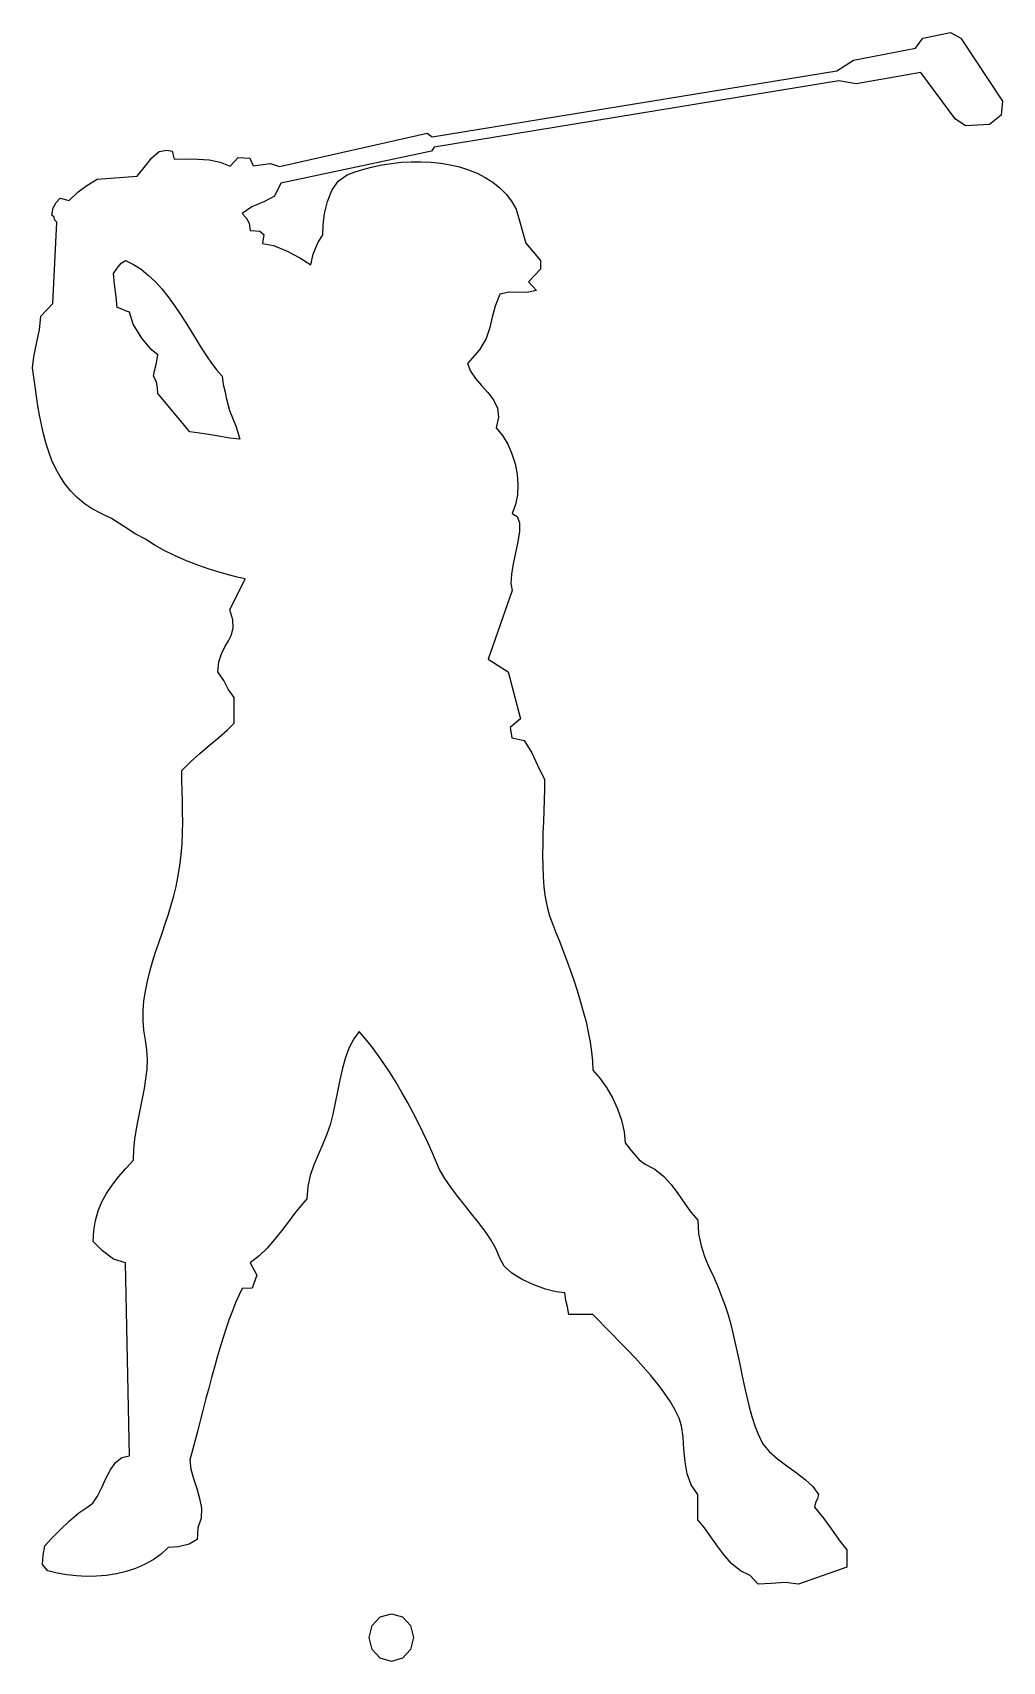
# Model space of a CAD drawing. Extents: x 754 to 873, y -31 to 169.
import ezdxf

# ---------------------------------------------------------------- set-up
doc = ezdxf.new("R2010")
doc.units = 0
doc.header["$MEASUREMENT"] = 0
doc.layers.add('LAYER_1', color=7, linetype='CONTINUOUS')

msp = doc.modelspace()

# ---------------------------------------------------------------- linework, layer by layer
at = {"layer": 'LAYER_1', "linetype": 'CONTINUOUS'}
for points in [[(780.35, 153.76), (780.73, 152.85), (782.86, 153.12), (783.97, 152.77), (802.13, 156.84), (802.72, 156.4), (852.45, 164.52), (854.48, 165.82), (862.08, 167.31), (863.01, 168.53), (866.4, 169.21), (867.66, 168.53), (872.77, 160.77), (872.62, 159.05), (871.19, 157.92), (868.25, 157.75), (866.98, 158.61), (862.77, 164.32), (854.83, 162.93), (852.67, 163.3), (802.99, 155.13), (802.66, 154.64), (784.14, 150.72), (783.37, 149.11), (782.13, 148.45), (780.57, 147.79), (779.4, 146.99), (779.89, 146.44), (780.25, 145.78), (780.39, 144.88), (781.56, 144.82), (782.05, 144.41), (781.89, 143.31), (783.24, 143.05), (784.86, 142.38), (786.48, 141.53), (787.82, 140.67), (788.1, 141.97), (788.7, 143.39), (789.3, 144.35), (789.35, 145.55), (789.52, 146.97), (789.86, 148.44), (790.41, 149.82), (791.2, 150.96), (792.28, 151.73), (793.27, 152.1), (794.33, 152.43), (795.43, 152.72), (796.58, 152.96), (797.75, 153.14), (798.95, 153.27), (800.16, 153.34), (801.38, 153.35), (802.59, 153.29), (803.78, 153.17), (804.96, 152.97), (806.1, 152.71), (807.21, 152.36), (808.26, 151.93), (809.26, 151.42), (810.19, 150.82), (811.04, 150.14), (811.81, 149.35), (812.49, 148.48), (813.06, 147.5), (814.25, 143.35), (816.04, 141.19), (816.04, 140.14), (814.56, 138.57), (815.55, 137.51), (814.38, 137.29), (812.2, 137.32), (811.03, 137.09), (810.46, 135.6), (810.12, 134.25), (809.81, 132.96), (809.35, 131.64), (808.54, 130.22), (807.09, 128.54), (807.44, 127.6), (808.06, 126.72), (808.81, 125.86), (809.58, 124.99), (810.27, 124.07), (810.74, 123.07), (810.89, 121.94), (810.59, 120.65), (811.36, 119.7), (812.01, 118.63), (812.53, 117.46), (812.92, 116.23), (813.17, 114.96), (813.27, 113.68), (813.21, 112.43), (812.98, 111.24), (812.58, 110.14), (813.19, 109.74), (813.46, 108.97), (813.45, 107.92), (813.27, 106.66), (812.98, 105.31), (812.68, 103.94), (812.46, 102.65), (812.4, 101.52), (812.58, 100.66), (809.6, 92.24), (812.07, 90.67), (813.57, 84.88), (812.31, 83.84), (812.51, 82.56), (814.05, 82.23), (814.97, 80.71), (815.86, 78.76), (816.54, 77.49), (816.53, 76.23), (816.49, 74.93), (816.45, 73.6), (816.39, 72.25), (816.34, 70.89), (816.31, 69.53), (816.3, 68.17), (816.31, 66.83), (816.37, 65.51), (816.47, 64.23), (816.63, 62.99), (816.86, 61.81), (817.15, 60.69), (817.54, 59.64), (817.94, 58.65), (818.36, 57.59), (818.8, 56.46), (819.25, 55.28), (819.69, 54.06), (820.12, 52.8), (820.54, 51.52), (820.93, 50.23), (821.3, 48.94), (821.63, 47.66), (821.91, 46.4), (822.15, 45.16), (822.32, 43.97), (822.43, 42.82), (822.47, 41.74), (823.32, 40.74), (824.13, 39.59), (824.87, 38.32), (825.5, 36.97), (826, 35.57), (826.33, 34.17), (826.44, 32.79), (827.19, 31.88), (828.16, 30.73), (828.91, 30.17), (830.1, 29.57), (831.14, 28.72), (832.07, 27.69), (832.92, 26.57), (833.72, 25.41), (834.52, 24.3), (835.35, 23.31), (835.46, 21.64), (835.76, 20.16), (836.2, 18.82), (836.73, 17.58), (837.3, 16.37), (837.84, 15.14), (838.32, 13.83), (838.72, 12.78), (839.09, 11.66), (839.42, 10.48), (839.72, 9.25), (840.01, 7.99), (840.28, 6.71), (840.55, 5.41), (840.81, 4.12), (841.09, 2.84), (841.37, 1.58), (841.68, 0.35), (842.01, -0.83), (842.37, -1.95), (842.77, -3.01), (842.77, -3.01), (843.32, -4.12), (844.14, -5.11), (845.16, -6.02), (846.3, -6.88), (847.45, -7.71), (848.55, -8.55), (849.49, -9.44), (850.2, -10.39), (850.07, -10.9), (849.83, -11.43), (849.7, -11.95), (850.81, -13.29), (851.87, -14.78), (852.84, -16.17), (853.66, -17.22), (853.66, -19.32), (847.73, -21.43), (846.11, -21.2), (844.38, -21.32), (842.77, -21.43), (841.78, -20.37), (840.59, -19.77), (839.55, -18.92), (838.62, -17.9), (837.77, -16.77), (836.97, -15.62), (836.17, -14.51), (835.35, -13.52), (835.35, -10.39), (834.55, -9.21), (834.06, -7.85), (833.8, -6.37), (833.66, -4.85), (833.55, -3.36), (833.36, -1.97), (833.06, -1.03), (832.6, -0.04), (832, 0.99), (831.29, 2.04), (830.48, 3.12), (829.6, 4.2), (828.66, 5.28), (827.7, 6.34), (826.72, 7.37), (825.76, 8.37), (824.83, 9.31), (823.96, 10.19), (823.17, 11), (822.47, 11.72), (822.47, 11.72), (819.5, 11.72), (819.37, 12.64), (819.14, 13.45), (819.01, 14.36), (817.97, 14.49), (816.66, 14.83), (815.22, 15.35), (813.79, 16.03), (812.53, 16.81), (811.59, 17.67), (811.1, 18.57), (810.61, 19.72), (809.98, 20.83), (809.25, 21.94), (808.43, 23.02), (807.57, 24.1), (806.69, 25.18), (805.83, 26.26), (805.02, 27.34), (804.28, 28.43), (803.65, 29.54), (803.16, 30.68), (802.71, 31.73), (802.2, 32.85), (801.64, 34.02), (801.04, 35.24), (800.4, 36.48), (799.73, 37.73), (799.02, 38.97), (798.3, 40.21), (797.56, 41.41), (796.8, 42.57), (796.04, 43.67), (795.28, 44.69), (794.52, 45.64), (793.77, 46.48), (793.77, 46.48), (793.1, 45.59), (792.55, 44.51), (792.1, 43.29), (791.73, 41.96), (791.41, 40.56), (791.12, 39.13), (790.84, 37.7), (790.55, 36.32), (790.21, 35.03), (789.81, 33.85), (789.81, 33.85), (789.28, 32.56), (788.73, 31.33), (788.2, 30.09), (787.76, 28.81), (787.45, 27.44), (787.34, 25.94), (786.59, 25.08), (785.83, 24.11), (785.05, 23.07), (784.24, 21.99), (783.38, 20.92), (782.46, 19.88), (781.47, 18.91), (780.39, 18.07), (781.21, 16.55), (780.64, 14.94), (779.4, 14.89), (779, 14.06), (778.6, 13.16), (778.2, 12.18), (777.82, 11.14), (777.44, 10.04), (777.07, 8.9), (776.7, 7.71), (776.34, 6.49), (775.99, 5.24), (775.64, 3.96), (775.29, 2.68), (774.95, 1.38), (774.61, 0.09), (774.28, -1.2), (773.95, -2.48), (773.62, -3.73), (773.29, -4.96), (772.97, -6.16), (772.97, -6.16), (773.1, -7.28), (773.41, -8.45), (773.81, -9.66), (774.17, -10.88), (774.39, -12.1), (774.35, -13.31), (773.96, -14.49), (773.89, -15.92), (772.87, -16.52), (771.53, -16.83), (770.32, -16.91), (769.43, -17.73), (768.45, -18.43), (767.4, -19.02), (766.3, -19.5), (765.15, -19.88), (763.96, -20.16), (762.74, -20.35), (761.51, -20.45), (760.28, -20.46), (759.06, -20.4), (757.85, -20.26), (756.68, -20.05), (755.55, -19.78), (755.55, -19.78), (754.88, -19.01), (754.97, -17.86), (755.16, -16.69), (755.94, -15.86), (757, -14.77), (758.18, -13.63), (759.34, -12.64), (760.34, -12), (761.04, -11.46), (761.63, -10.6), (762.16, -9.55), (762.67, -8.44), (763.22, -7.37), (763.84, -6.47), (764.6, -5.85), (765.54, -5.65), (765.05, 18.07), (763.59, 18.51), (762.23, 19.54), (761.09, 20.69), (761.16, 22.03), (761.37, 23.28), (761.71, 24.44), (762.17, 25.54), (762.75, 26.59), (763.44, 27.62), (764.22, 28.63), (765.09, 29.64), (766.05, 30.68), (766.09, 31.98), (766.22, 33.27), (766.42, 34.54), (766.65, 35.79), (766.9, 37.02), (767.16, 38.25), (767.39, 39.46), (767.58, 40.66), (767.71, 41.86), (767.76, 43.05), (767.7, 44.24), (767.52, 45.42), (767.32, 46.63), (767.23, 47.84), (767.24, 49.05), (767.34, 50.25), (767.52, 51.45), (767.76, 52.65), (768.06, 53.84), (768.4, 55.03), (768.77, 56.22), (769.16, 57.39), (769.56, 58.56), (769.96, 59.73), (770.34, 60.88), (770.69, 62.03), (771.01, 63.17), (771.28, 64.3), (771.49, 65.41), (771.74, 66.82), (771.92, 68.2), (772.03, 69.55), (772.09, 70.88), (772.1, 72.19), (772.09, 73.48), (772.06, 74.76), (772.02, 76.03), (771.99, 77.29), (771.97, 78.55), (773.04, 79.61), (774.2, 80.65), (775.38, 81.66), (776.53, 82.62), (777.56, 83.52), (778.41, 84.35), (778.41, 87.5), (777.68, 88.56), (777.16, 89.62), (776.43, 90.67), (776.55, 91.91), (776.87, 92.9), (777.28, 93.73), (777.72, 94.48), (778.09, 95.23), (778.3, 96.06), (778.26, 97.06), (777.9, 98.3), (779.78, 102.11), (778.93, 102.28), (777.88, 102.53), (776.68, 102.87), (775.36, 103.29), (773.96, 103.77), (772.55, 104.32), (771.15, 104.92), (769.82, 105.57), (768.59, 106.26), (767.52, 106.99), (767.52, 106.99), (766.26, 107.63), (764.81, 108.56), (763.35, 109.5), (762.08, 110.14), (760.98, 110.71), (760, 111.36), (759.12, 112.08), (758.34, 112.88), (757.65, 113.74), (757.04, 114.66), (756.51, 115.63), (756.04, 116.65), (755.64, 117.7), (755.3, 118.79), (755, 119.91), (754.74, 121.05), (754.52, 122.21), (754.32, 123.37), (754.14, 124.54), (753.98, 125.71), (753.82, 126.87), (753.66, 128.01), (753.81, 129.39), (754.15, 131), (754.49, 132.7), (754.65, 134.36), (756.15, 135.93), (756.63, 145.93), (756.37, 146.15), (756.3, 146.55), (756.04, 146.77), (756.18, 147.66), (756.55, 148.32), (757.03, 148.87), (758.13, 148.56), (759.25, 149.64), (760.34, 150.41), (761.59, 151.18), (766.51, 151.58), (767.51, 152.82), (768.29, 153.82), (769.2, 154.6), (770.16, 154.76), (770.8, 154.64), (771.03, 153.67), (772.51, 153.68), (773.96, 153.66), (775.36, 153.56), (776.69, 153.29), (777.93, 152.79), (778.92, 153.85), (780.35, 153.76)], [(765.05, 141.19), (766.05, 140.73), (766.98, 140.13), (767.87, 139.42), (768.72, 138.61), (769.52, 137.72), (770.29, 136.75), (771.03, 135.74), (771.74, 134.69), (772.42, 133.63), (773.09, 132.56), (773.74, 131.5), (774.38, 130.48), (775.02, 129.5), (775.65, 128.58), (776.29, 127.74), (776.93, 127), (777.06, 125.96), (777.29, 125.03), (777.42, 124.33), (777.86, 122.78), (778.68, 120.79), (779.12, 119.24), (777.89, 119.38), (776.05, 119.69), (774.21, 120), (772.97, 120.14), (769.02, 124.88), (769, 125.53), (768.87, 126.32), (768.51, 127), (768.65, 127.67), (768.89, 128.58), (769.02, 129.62), (768.26, 130.22), (767.09, 131.66), (766.01, 133.39), (765.54, 134.87), (765.05, 135.01), (764.55, 135.28), (764.06, 135.42), (763.94, 136.74), (763.7, 138.29), (763.58, 139.61), (764.06, 140.25), (764.55, 140.9), (765.05, 141.19)], [(797.72, -25.05), (799.09, -25.45), (800.08, -26.5), (800.45, -27.98), (800.08, -29.46), (799.09, -30.51), (797.72, -30.91), (796.34, -30.51), (795.36, -29.46), (794.99, -27.98), (795.36, -26.5), (796.34, -25.45), (797.72, -25.05)]]:
    msp.add_lwpolyline(points, dxfattribs=at)

doc.saveas('drawing.dxf')
